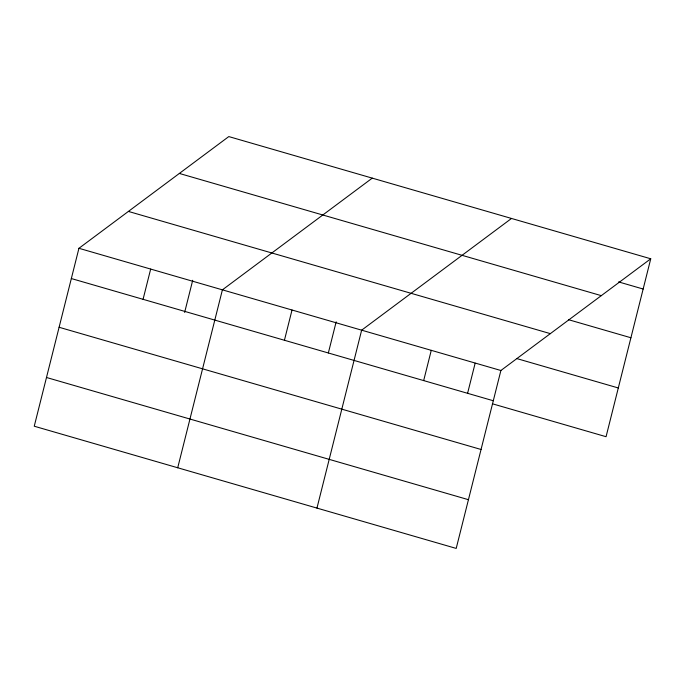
<?xml version="1.0" encoding="UTF-8"?>
<svg xmlns="http://www.w3.org/2000/svg" width="685" height="685" viewBox="0 0 685 685"><rect width="100%" height="100%" fill="white"/><g stroke="black" fill="none" stroke-linecap="round" stroke-linejoin="round"><path stroke-width="1.03" d="M78.938 248.295L34.25 426.216L456.201 548.42L500.889 370.499L650.75 258.784L228.799 136.58L78.938 248.295L500.889 370.499M143.071 299.319L150.674 269.068M184.633 312.42L192.708 280.285M177.715 467.769L222.402 289.849L372.263 178.126M284.429 340.257L292.024 310.014M328.355 352.938L336.164 321.83M316.958 508.099L361.646 330.179L511.507 218.455M423.673 380.586L431.267 350.335M467.598 393.267L475.15 363.196M650.75 258.784L606.062 436.705L492.412 403.79M618.581 281.912L643.155 289.027M179.35 173.442L601.293 295.646M568.456 319.672L630.911 337.756M128.395 211.425L550.346 333.638M516.935 358.615L618.298 387.967M71.343 278.547L493.294 400.751M59.107 327.276L481.05 449.48M46.494 377.486L468.437 499.69"/></g></svg>
